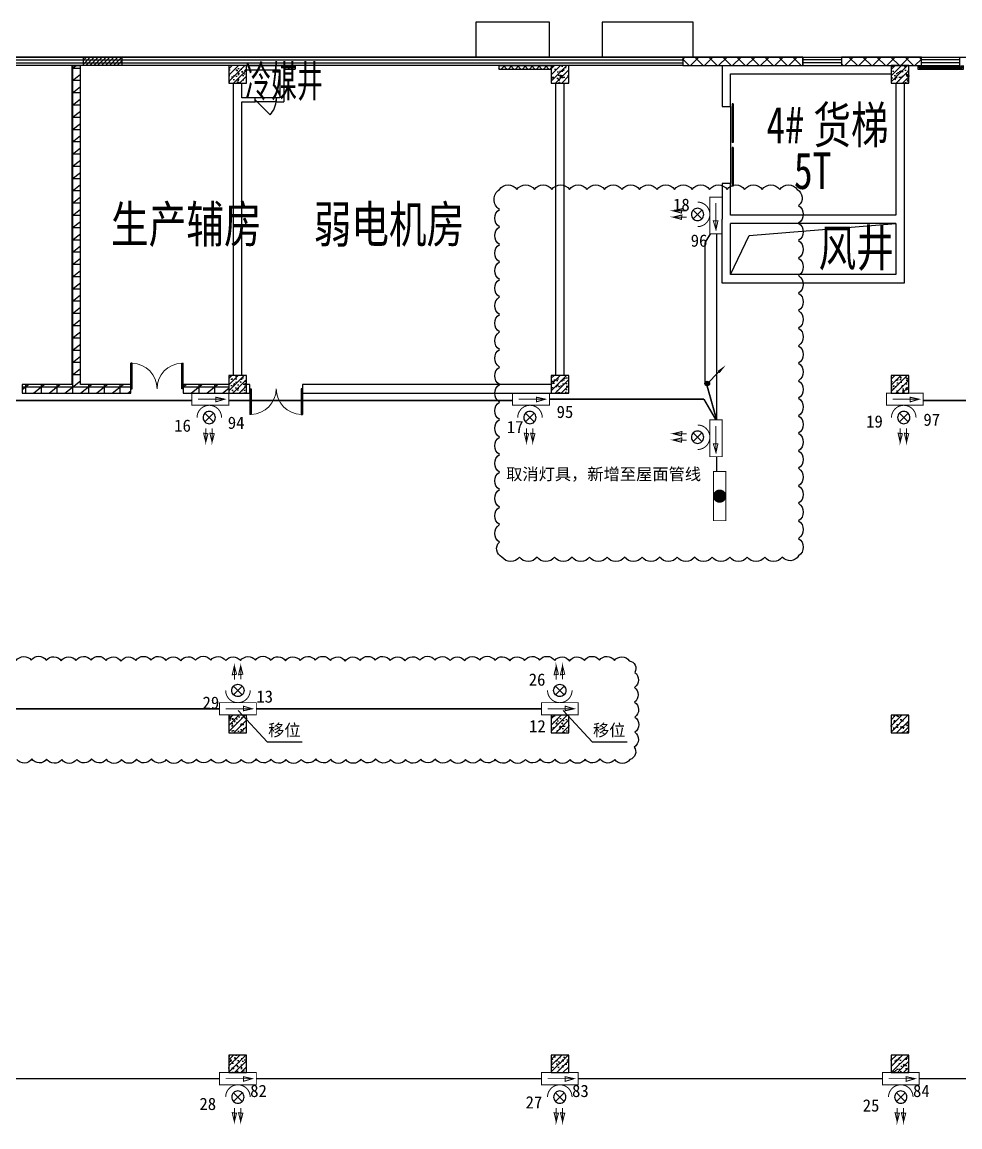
# Model space of a CAD drawing. Header units: millimetres. Extents: x -633009578 to 5705885, y -633235091 to 2571734.
# Drawn here: x 3129170 to 3155930, y 1961300 to 1992840 of the extents above; entities that cross this region are included whole.
import ezdxf

# ---------------------------------------------------------------- set-up
doc = ezdxf.new("R2010")
doc.units = ezdxf.units.MM
doc.header["$LTSCALE"] = 1000
doc.header["$MEASUREMENT"] = 0
doc.linetypes.add('__DASH', pattern=[0.35, 0.25, -0.1])
doc.layers.get('0').update_dxf_attribs({"color": 9})
for name, color, linetype in [('000000000000电气', 7, 'Continuous'), ('3T_WOOD', 21, 'Continuous'), ('A-COLUM(柱)', 255, 'Continuous'), ('A-DOOR(门）', 4, 'Continuous'), ('A-F-AREA(计算)', 5, 'Continuous'), ('A-FLOR(看线)', 8, 'Continuous'), ('A-HATH(填充)', 8, 'Continuous'), ('A-LM-RAIL(栏杆)', 167, 'Continuous'), ('A-OTHER(其它)', 192, 'Continuous'), ('A-TEXT(房间)', 243, 'Continuous'), ('A-WALL(墙)', 255, 'Continuous'), ('A-WINDOW（窗）', 4, 'Continuous'), ('WALL', 9, 'Continuous'), ('电-弱电平面-箭头', 3, 'Continuous'), ('电-强电平面-线缆', 3, 'Continuous'), ('设备-照明', 3, 'Continuous')]:
    doc.layers.add(name, color=color, linetype=linetype)
doc.styles.add('_TCH', font='simhei.ttf', dxfattribs={"width": 0.75, "bigfont": 'hztxt.shx'})
doc.styles.add('ELEC-DIM', font='simhei.ttf')
doc.styles.add('IDQSTYLE', font='simhei.ttf', dxfattribs={"width": 0.707, "bigfont": 'hztxt.shx'})
doc.styles.add('TXT', font='simhei.ttf', dxfattribs={"width": 0.8, "bigfont": 'hztxt.shx'})
doc.styles.add('宋体', font='simhei.ttf')
pattern_1 = [(0, (597621.4751960391, 677977.5160347573), (0, 350), []), (37.875, (598021.4751960391, 677977.5160347573), (-169.61527734408, 218.0766567528281), []), (90, (598021.4751960391, 677977.5160347573), (-450, 2.755455298081545e-14), [])]
pattern_2 = [(45, (597721.4751960391, 677977.5160347573), (-100.0001016555733, 100.0001016555733), []), (135, (597721.4751960391, 677977.5160347573), (-100.0001016555733, -100.0001016555733), [])]
pattern_3 = [(45, (597821.4751960391, 677977.5160347573), (-200.0002033111466, 200.0002033111467), []), (135, (597821.4751960391, 677977.5160347573), (-200.0002033111467, -200.0002033111466), [])]

# ---------------------------------------------------------------- blocks, each defined once
blk = doc.blocks.new('HC000078')
at = {"color": 0, "linetype": 'Continuous', "const_width": 0.2}
for points in [[(-3.750000000000028, 1.25), (3.75, 1.25), (3.75, -1.25), (-3.750000000000028, -1.25), (-3.750000000000028, 1.25)], [(2.5, 0), (-2.500000000000028, 0)]]:
    blk.add_lwpolyline(points, dxfattribs=at)
blk.add_lwpolyline([(2.917016710174721, 0), (1.120131515022848, 0.3984556212736834), (1.120131515022848, -0.539087017017323)], close=True, dxfattribs=at)
at = {"color": 0, "style": 'IDQSTYLE', "width": 0.7}
blk.add_attdef('PSFHATT', (5.75, -1.25), '', height=2.5, dxfattribs=at)
blk = doc.blocks.new('HC000064')
at = {"color": 0, "linetype": 'Continuous'}
for p, q in [((-0.8838834764831063, -0.8838834764831063), (0.8838834764831063, 0.8838834764831063)), ((-0.8838834764830494, 0.8838834764831063), (0.8838834764831631, -0.8838834764831063))]:
    blk.add_line(p, q, dxfattribs=at)
at = {"color": 0, "linetype": 'Continuous', "const_width": 0.2}
blk.add_lwpolyline([(5.710751695749348e-14, 2.499999999999886, 0.1989123673796647), (-1.767766952966326, 1.767766952966327, 0.1989123673796613), (-2.5, 1.951292859901378e-16, 0.1989123673796761), (-1.767766952966326, -1.76776695296644, 0.1989123673796782), (5.594010226827932e-14, -2.500000000000227)], format="xyb", dxfattribs=at)
for points in [[(2.226896073527712, 0.5659208660671311), (5.003498004369476, 0.5624686703930024), (3.296463286048663, 1.009912150058199), (3.185957433181557, 0.1260038671447887), (5.003498004369476, 0.5624686703930024)], [(2.224443767981995, -0.721123763554715), (5.001045698823816, -0.7245759592289005), (3.294010980502946, -0.2771324795636474), (3.18350512763584, -1.161040762477114), (5.001045698823816, -0.7245759592289005)]]:
    blk.add_lwpolyline(points, dxfattribs=at)
at = {"color": 0, "linetype": 'Continuous'}
for centre, radius, start, end in [((1.199040866595169e-14, -7.105427357601002e-14), 1.250000000000069, 135.0000000000036, 179.9999999999968), ((-2.259303855112194e-14, -1.740829702612245e-13), 1.250000000000117, 89.99999999999898, 134.9999999999991), ((-9.10937991704941e-14, -1.740829702612245e-13), 1.250000000000117, 45.00000000000085, 89.99999999999582), ((-1.252331571777177e-13, -7.088774012231625e-14), 1.250000000000068, 3.249254662582951e-12, 44.99999999999639), ((-2.284838984678572e-13, -5.684341886080801e-14), 1.250000000000172, 315.0000000000093, 2.605510395054555e-12), ((-2.264854970235319e-14, -5.695444116327053e-14), 1.250000000000034, 179.9999999999974, 225.0000000000007), ((-2.270406085358445e-14, -1.338928967697939e-13), 1.24999999999998, 224.9999999999983, 270.000000000001), ((-9.131584377541913e-14, 3.996802888650564e-15), 1.250000000000118, 270.0000000000042, 315.0000000000028)]:
    blk.add_arc(centre, radius, start, end, dxfattribs=at)
at = {"color": 0, "style": 'IDQSTYLE', "width": 0.7}
blk.add_attdef('PSFHATT', (7.003498004369476, -2.500000010000227), '', height=2.5, dxfattribs=at)
blk = doc.blocks.new('*X118')
at = {"color": 0, "linetype": 'Continuous'}
for p, q in [((279.6093350358959, 223.0407925409721), (280.9478239213746, 224.3792814264508)), ((279.6227829512929, 223.3370831688437), (280.6515332934888, 224.3658335110396)), ((279.6511091444202, 222.7997239370217), (281.1888925253249, 224.3375073179265)), ((279.7280550816477, 222.5938271617747), (281.3947893005719, 224.2605613806989)), ((279.7925730165214, 223.7897159465469), (280.1989005157282, 224.1960434457536)), ((279.8323224122641, 222.4152517799165), (281.5733646824301, 224.1562940500824)), ((279.960458729053, 222.2605453842307), (281.7280710781159, 224.0281577332937)), ((280.1113752959016, 222.1286192386046), (281.8599972237337, 223.8772411664368)), ((280.2858431100155, 222.020244340244), (281.9683721221114, 223.7027733523398)), ((280.4868434366447, 221.9384019543985), (282.0502145079389, 223.5017730256928)), ((280.7212278995912, 221.8899437048705), (282.0986727574656, 223.2673885627449)), ((281.0058032732674, 221.891676366072), (282.0969400962746, 222.9828131890793)), ((281.4082737989092, 222.0113041792392), (281.9773122830819, 222.5803426634118))]:
    blk.add_line(p, q, dxfattribs=at)
blk = doc.blocks.new('HC000083')
at = {"color": 0, "linetype": 'Continuous', "const_width": 0.2}
blk.add_lwpolyline([(-5, 1.25), (-5, -1.250000000000057), (5.000000000000057, -1.250000000000057), (5.000000000000057, 1.25), (-5, 1.25)], dxfattribs=at)
blk.add_lwpolyline([(-1.25, -6.89688106980167e-17, 0.1989123673796731), (-0.8838834764831631, -0.88388347648322, 0.1989123673796706), (5.611420480838656e-14, -1.250000000000057, 0.198912367379652), (0.8838834764832768, -0.88388347648322, 0.1989123673796278), (1.25, 0, 0.1989123673796504), (0.88388347648322, 0.8838834764830494, 0.1989123673796686), (5.680893445545904e-14, 1.25, 0.1989123673796706), (-0.883883476483163, 0.8838834764831632, 0.1989123673796553)], format="xyb", close=True, dxfattribs=at)
at = {"color": 0, "linetype": 'Continuous'}
blk.add_blockref('*X118', (-280.8559544658493, -223.1326619964974), dxfattribs=at)
at = {"color": 0, "style": 'IDQSTYLE', "width": 0.7}
blk.add_attdef('PSFHATT', (7.000000000000057, -1.250000010000057), '', height=2.5, dxfattribs=at)
blk = doc.blocks.new('*X130')
at = {"color": 0, "linetype": 'Continuous'}
for p, q in [((192.587376364835, 446.7215535232801), (193.8713933576327, 448.0055705160779)), ((192.6509968705344, 446.3609099602676), (194.2320369206452, 447.9419500103785)), ((192.6864539319484, 447.2448951591055), (193.3480517218074, 447.9064929489645)), ((192.7889704286661, 446.0746194496875), (194.5183274312254, 447.8039764522467)), ((192.9823694457329, 445.8437543980423), (194.7491924828706, 447.61057743518)), ((193.2275231399996, 445.664644023597), (194.9283028573159, 447.3654237409133)), ((193.5311577474, 445.5440145622856), (195.0489323186273, 447.0617891335129)), ((193.9202347052458, 445.5088274514194), (195.0841194294935, 446.6727121756671)), ((194.6075199946775, 445.7718486721392), (194.8210982087737, 445.9854268862354))]:
    blk.add_line(p, q, dxfattribs=at)
blk = doc.blocks.new('HC001441')
at = {"color": 0, "linetype": 'Continuous'}
blk.add_line((0, -0.05776119327242668), (3.105492900474815, 3.117216328523909), dxfattribs=at)
blk.add_lwpolyline([(3.105492900474815, 3.117216328523909, 0.8, 0, 0), (5.057392361378561, 5.003787405167827, 0, 0, 0)], format="xyseb", dxfattribs=at)
blk.add_circle((0, 0), 0.625, dxfattribs=at)
at = {"color": 0, "linetype": 'Continuous', "xscale": 0.5, "yscale": 0.5, "zscale": 0.5}
blk.add_blockref('*X130', (-96.91845018383279, -223.3780232566237), dxfattribs=at)
at = {"color": 0, "style": 'IDQSTYLE', "width": 0.7}
blk.add_attdef('PSFHATT', (7.057392361378561, -0.62500001), '', height=2.5, dxfattribs=at)
blk = doc.blocks.new('$DorLib2D$00000114')
at = {"color": 0}
blk.add_line((0.4999999999999964, 3.552713678800501e-15), (-0.2071067811864751, 0.7071067811864857), dxfattribs=at)
blk.add_arc((0.5000000000013856, -1.154631945610163e-12), 1.000000000001696, 135, 180, dxfattribs=at)
blk = doc.blocks.new('$DorLib2D$00000002')
for p, q in [((-0.5, -5.684341886080802e-17), (-0.5000000000000007, 0.4875)), ((-0.4750000000000007, 0.4875), (-0.5000000000000007, 0.4875)), ((-0.475, -2.842170943040401e-17), (-0.4750000000000007, 0.4875)), ((0.475, -2.842170943040401e-17), (0.4750000000000007, 0.4875)), ((0.4750000000000007, 0.4875), (0.5000000000000007, 0.4875)), ((0.5, -5.684341886080802e-17), (0.5000000000000007, 0.4875)), ((-0.5, -5.684341886080802e-17), (-0.475, -2.842170943040401e-17)), ((0.5, -5.684341886080802e-17), (0.475, -2.842170943040401e-17))]:
    blk.add_line(p, q)
at = {"lineweight": 13}
for centre, start, end in [((-0.4875, -4.263256414560601e-17), 0, 88.53071641864632), ((0.4875, -4.263256414560601e-17), 91.4692835813537, 180)]:
    blk.add_arc(centre, 0.4875, start, end, dxfattribs=at)
blk = doc.blocks.new('$DORLIB2D$00000127')
at = {"color": 0}
for points in [[(-0.5333333333328483, 0.7948983154366971), (-0.5333333333328483, 0.690405644187237)], [(-0.03333333333284827, 0.7948983154366971), (-0.5333333333328483, 0.7948983154366971)], [(-0.03333333333284827, 0.7948983154366971), (-0.03333333333284827, 0.690405644187237)], [(0.5333333333328483, 0.7948983154366971), (0.03333333333284827, 0.7948983154366971)], [(0.03333333333284827, 0.7948983154366971), (0.03333333333284827, 0.690405644187237)], [(0.5333333333328483, 0.7948983154366971), (0.5333333333328483, 0.690405644187237)], [(-0.03333333333284827, 0.690405644187237), (-0.5333333333328483, 0.690405644187237)], [(0.5333333333328483, 0.690405644187237), (0.03333333333284827, 0.690405644187237)], [(0.5, 0.4999999999999858), (-0.5, 0.4999999999999858)]]:
    blk.add_lwpolyline(points, dxfattribs=at)
blk = doc.blocks.new('_FZH')
h = blk.add_hatch()
h.set_pattern_fill('钢筋混凝土', color=256, scale=0.1, style=0)
h.set_pattern_definition([(45, (0, 0), (-0.1767766952966369, 0.1767766952966369), []), (50, (0, 0), (0.7172601826007535, -0.06275213498259512), [0.07500000000000001, -0.8250000000000001]), (355, (0, 0), (-0.138751333613, 0.7521921337000119), [0.06, -0.66]), (100.4514, (0.05977168000000001, -0.00522934), (0.5785093817140216, 0.6894395420609536), [0.06374019, -0.701142112]), (46.1842, (0, 0.2), (1.067241048625645, -0.1655190143290181), [0.1125, -1.2375]), (96.6356, (0.088936745, 0.186206693), (0.9346627055487033, 0.9741178709004418), [0.095610288, -1.051713]), (351.1842, (0, 0.2), (0.9346619451336272, 0.9741186009253247), [0.09000000000000001, -0.9900000000000001]), (21, (0.1, 0.15), (0.5969070521184617, -0.4026188906653388), [0.07500000000000001, -0.8250000000000001]), (326, (0.1, 0.15), (0.2433153319215824, 0.7251500450468529), [0.06, -0.66]), (71.4514, (0.149742233, 0.116448394), (0.84022262858149, 0.3225304967099524), [0.06374019, -0.701142112]), (37.50000000000001, (0, 0), (0.01215985531729062, 0.3328938538313115), [0, -0.652, 0, -0.67, 0, -0.6625000000000001]), (7.499999999999999, (0, 0), (0.2630695374421486, 0.3944117118823603), [0, -0.382, 0, -0.637, 0, -0.2525]), (-32.5, (-0.223, 0), (0.533822436172409, -0.02255487173437976), [0, -0.25, 0, -0.78, 0, -1.035]), (-42.5, (-0.323, 0), (0.5831861693423862, 0.1001049823323177), [0, -0.325, 0, -0.518, 0, -0.735])])
h.paths.add_polyline_path([(-0.5, -0.5), (0.5, -0.5), (0.5, 0.5), (-0.5, 0.5)])
blk.add_lwpolyline([(-0.5, -0.5), (0.5, -0.5), (0.5, 0.5), (-0.5, 0.5)], close=True)
blk = doc.blocks.new('$TCHSYS$WIN2D')
for p, q in [((-0.5, 0.5), (0.5, 0.5)), ((-0.5, 0.5), (-0.4999999999999999, -0.5)), ((0.5, 0.5), (0.4999999999999998, -0.5)), ((0.5, 0.1666666666666666), (-0.5, 0.1666666666666666)), ((0.5, -0.1666666666666667), (-0.5, -0.1666666666666667)), ((-0.4999999999999999, -0.5), (0.5, -0.5))]:
    blk.add_line(p, q)

msp = doc.modelspace()

# ---------------------------------------------------------------- hatches: boundary and pattern name
at = {"layer": '3T_WOOD'}
h = msp.add_hatch(dxfattribs=at)
h.set_pattern_fill('ANSI31', color=256, scale=50)
h.set_pattern_definition([(45, (1908179.395743424, 677977.51603476), (-56.1266007566822, 56.12660075668221), [])])
h.paths.add_polyline_path([(3130919.941630357, 1991839.596922406), (3132019.941630357, 1991839.596922406), (3132019.941630357, 1991599.596922406), (3130919.941630357, 1991599.596922406)])
at = {"layer": 'A-HATH(填充)'}
h = msp.add_hatch(dxfattribs=at)
h.set_pattern_fill('多孔材料', color=256, scale=100, style=0)
h.set_pattern_definition(pattern_3)
h.paths.add_polyline_path([(3148020.051299758, 1991599.596922429), (3151449.994032505, 1991599.596922429), (3151449.994032505, 1991839.59692243), (3148020.051299758, 1991839.59692243)])
h = msp.add_hatch(dxfattribs=at)
h.set_pattern_fill('多孔材料', color=256, scale=100, style=0)
h.set_pattern_definition(pattern_3)
h.paths.add_polyline_path([(3152549.994032505, 1991599.596922429), (3154829.994031997, 1991599.59692243), (3154829.994031997, 1991839.59692243), (3152549.994032505, 1991839.59692243)])
h = msp.add_hatch(dxfattribs=at)
h.set_pattern_fill('空心砖', color=256, scale=100, style=0)
h.set_pattern_definition(pattern_1)
h.paths.add_polyline_path([(3130719.994031762, 1982409.596922686), (3130839.994031773, 1982489.596922741), (3130839.994031748, 1991599.59692242), (3130599.994031748, 1991599.59692242), (3130599.994031765, 1982489.596922632)])
h = msp.add_hatch(dxfattribs=at)
h.set_pattern_fill('多孔材料', color=256, scale=50, style=0)
h.set_pattern_definition(pattern_2)
h.paths.add_polyline_path([(3136639.994031684, 1991499.59932526), (3136962.89524955, 1991499.59932526), (3136962.89524955, 1991599.59932526), (3136639.994031684, 1991599.59932526)])
h = msp.add_hatch(dxfattribs=at)
h.set_pattern_fill('多孔材料', color=256, scale=50, style=0)
h.set_pattern_definition(pattern_2)
h.paths.add_polyline_path([(3142769.994031256, 1991499.599325259), (3144269.994031765, 1991499.599325259), (3144269.994031765, 1991599.599325259), (3142769.994031256, 1991599.599325259)])
h = msp.add_hatch(dxfattribs=at)
h.set_pattern_fill('空心砖', color=256, scale=100, style=0)
h.set_pattern_definition(pattern_1)
h.paths.add_polyline_path([(3130599.994031765, 1982489.596922632), (3129169.994031997, 1982489.596922653), (3129169.994031996, 1982249.596922632), (3130719.994031748, 1982249.596922685), (3130719.994031762, 1982409.596922686)])
h = msp.add_hatch(dxfattribs=at)
h.set_pattern_fill('空心砖', color=256, scale=100, style=0)
h.set_pattern_definition(pattern_1)
h.paths.add_polyline_path([(3130719.994031748, 1982249.596922685), (3132269.994031488, 1982249.596922741), (3132269.994031488, 1982489.596922802), (3130839.994031773, 1982489.596922741), (3130719.994031762, 1982409.596922686)])
h = msp.add_hatch(dxfattribs=at)
h.set_pattern_fill('空心砖', color=256, scale=100, style=0)
h.set_pattern_definition(pattern_1)
h.paths.add_polyline_path([(3135069.994031749, 1982249.596922424), (3135069.994031749, 1982489.596922701), (3133769.994031996, 1982489.596922783), (3133769.994031997, 1982249.596922741)])

# ---------------------------------------------------------------- linework, layer by layer
at = {"layer": '3T_WOOD'}
msp.add_lwpolyline([(3130919.941630357, 1991839.596922406), (3132019.941630357, 1991839.596922406), (3132019.941630357, 1991599.596922406), (3130919.941630357, 1991599.596922406)], close=True, dxfattribs=at)
at = {"layer": 'A-DOOR(门）'}
for p, q in [((3136419.994031525, 1990679.596918699), (3135819.994031525, 1990679.596918707)), ((3136419.994031523, 1990559.596918699), (3135819.994031523, 1990559.596918707))]:
    msp.add_line(p, q, dxfattribs=at)
at = {"layer": 'A-F-AREA(计算)'}
msp.add_lwpolyline([(3029879.971570265, 1991839.59697076), (3164159.971570265, 1991839.59697076), (3164159.971570265, 1855759.59697076), (3029879.971570265, 1855759.59697076)], close=True, dxfattribs=at)
at = {"layer": 'A-FLOR(看线)'}
for points in [[(3144219.993668029, 1991839.596588874), (3144219.994162111, 1992839.596588863), (3142119.993173769, 1992839.596588874), (3142119.99366785, 1991839.596588874)], [(3148320.051052209, 1991839.596922348), (3148320.051546291, 1992839.596922336), (3145720.051052209, 1992839.596922348), (3145720.051546291, 1991839.596922348)], [(3154729.99402725, 1991599.596922354), (3154729.99402725, 1991499.596922354), (3156029.994027288, 1991499.596922354), (3156029.994027288, 1991599.596922335)]]:
    msp.add_lwpolyline(points, dxfattribs=at)
at = {"layer": 'A-LM-RAIL(栏杆)'}
for points in [[(3154764.99402725, 1991599.596922354), (3154764.99402725, 1991534.596922354), (3155994.994027288, 1991534.596922354), (3155994.994027288, 1991599.596922335)], [(3154794.99402725, 1991599.596922354), (3154794.99402725, 1991564.596922354), (3155964.994027288, 1991564.596922354), (3155964.994027288, 1991599.596922335)]]:
    msp.add_lwpolyline(points, dxfattribs=at)
at = {"layer": 'A-OTHER(其它)'}
msp.add_lwpolyline([(3149384.893123433, 1985629.599334085), (3149913.840910224, 1986743.417896464), (3154099.994031989, 1987089.599334073)], dxfattribs=at)
at = {"layer": 'A-WALL(墙)'}
for p, q in [((3130599.994031765, 1982489.596922632), (3130599.994031748, 1991599.59692242)), ((3130599.994031748, 1991599.59692242), (3130839.994031748, 1991599.59692242)), ((3130839.994031773, 1982489.596922741), (3130839.994031748, 1991599.59692242)), ((3135569.994031024, 1991599.596919487), (3136639.994031765, 1991599.596926248)), ((3135569.994031765, 1991479.596919487), (3136519.994031543, 1991479.596925478)), ((3136519.994031543, 1991479.596925478), (3136519.994031543, 1990679.596918551)), ((3136639.994031684, 1991599.59932526), (3136962.89524955, 1991599.59932526)), ((3136639.994031684, 1991599.59932526), (3136639.994031684, 1991499.59932526)), ((3136639.994031765, 1991599.596926248), (3136639.994031765, 1990559.596918526)), ((3136639.994031684, 1991499.59932526), (3136962.89524955, 1991499.59932526)), ((3136962.89524955, 1991599.59932526), (3136962.89524955, 1991499.59932526)), ((3142769.994031256, 1991599.599325259), (3144269.994031765, 1991599.599325259)), ((3142769.994031256, 1991599.599325259), (3142769.994031256, 1991499.599325259)), ((3142769.994031256, 1991499.599325259), (3144269.994031765, 1991499.599325259)), ((3144519.994031765, 1991479.596926544), (3144519.994031765, 1991479.596926544)), ((3149144.893123407, 1991599.596922343), (3153969.994031976, 1991599.596922242)), ((3149144.893123407, 1991599.596922343), (3149144.893123525, 1990429.599334013)), ((3144519.994031765, 1991339.596924485), (3144519.994031765, 1991339.596924485)), ((3144519.994031765, 1991199.596922426), (3144519.994031765, 1991199.596922426)), ((3149384.893123411, 1991359.596922289), (3153969.994031976, 1991359.596922321)), ((3149384.893123351, 1990429.599334013), (3149384.893123411, 1991359.596922289)), ((3135199.994031765, 1990679.596918714), (3135199.994031285, 1991099.596922453)), ((3135439.994031449, 1990679.596918566), (3135439.994031056, 1991099.596922453)), ((3144399.994031757, 1982749.596922453), (3144399.994031774, 1991099.596922453)), ((3144639.994031757, 1982749.596922453), (3144639.994031775, 1991099.596922453)), ((3154099.994031715, 1991099.596922453), (3154099.994031786, 1987329.599334103)), ((3154339.994031795, 1991099.596922453), (3154339.994031744, 1987209.59933408)), ((3135199.994031814, 1982749.596922453), (3135199.994031765, 1990679.596918714)), ((3135819.994032023, 1990679.596918506), (3135439.994031449, 1990679.596918566)), ((3135439.994031804, 1990559.596918542), (3135819.994032023, 1990559.596918734)), ((3135439.994031758, 1982749.596922453), (3135439.994031804, 1990559.596918542)), ((3135819.994032023, 1990559.596918734), (3135819.994032023, 1990679.596918506)), ((3136519.994031543, 1990679.596918551), (3136419.994031006, 1990679.596918497)), ((3136419.994031006, 1990679.596918497), (3136419.994031006, 1990559.596918726)), ((3136419.994031006, 1990559.596918726), (3136639.994031765, 1990559.596918526)), ((3149144.893123525, 1990429.599334013), (3149384.893123351, 1990429.599334013)), ((3149384.893123351, 1988229.599334013), (3149144.893123544, 1988229.599334013)), ((3149144.893123544, 1988229.599334013), (3149144.893123445, 1987209.59933408)), ((3149384.893123411, 1987329.599334103), (3149384.893123351, 1988229.599334013)), ((3149144.893123654, 1985389.599334129), (3149144.893123445, 1987209.59933408)), ((3154099.994031786, 1987329.599334103), (3149384.893123411, 1987329.599334103)), ((3149384.893123367, 1985629.599334085), (3149384.893123367, 1987089.599334147)), ((3154099.994031773, 1987089.599334147), (3149384.893123367, 1987089.599334147)), ((3154099.994031773, 1987089.599334147), (3154099.99403177, 1985629.599334085)), ((3154339.994031744, 1987209.59933408), (3154339.99403177, 1985389.599334129)), ((3154099.99403177, 1985629.599334085), (3149384.893123367, 1985629.599334085)), ((3154339.99403177, 1985389.599334129), (3149144.893123654, 1985389.599334129)), ((3130599.994031765, 1982489.596922632), (3129169.994031997, 1982489.596922653)), ((3129169.994031997, 1982489.596922653), (3129169.994031996, 1982249.596922632)), ((3132269.994031488, 1982489.596922802), (3130839.994031773, 1982489.596922741)), ((3132269.994031488, 1982249.596922741), (3132269.994031488, 1982489.596922802)), ((3135069.994031, 1982489.596922772), (3133769.994031996, 1982489.596922783)), ((3133769.994031996, 1982489.596922783), (3133769.994031997, 1982249.596922741)), ((3135669.994031488, 1982489.596922421), (3135569.994031, 1982489.596922257)), ((3135669.994031488, 1982249.596922421), (3135669.994031488, 1982489.596922421)), ((3144269.994031, 1982489.596922408), (3137169.994031488, 1982489.596922421)), ((3137169.994031488, 1982489.596922421), (3137169.994031488, 1982249.596922421)), ((3129169.994031996, 1982249.596922632), (3130719.994031748, 1982249.596922685)), ((3130719.994031748, 1982249.596922685), (3132269.994031488, 1982249.596922741)), ((3133769.994031997, 1982249.596922741), (3135069.994031, 1982249.596922877)), ((3135569.994031, 1982249.596922079), (3135669.994031488, 1982249.596922421)), ((3137169.994031488, 1982249.596922421), (3144269.994031, 1982249.596922416))]:
    msp.add_line(p, q, dxfattribs=at)
at = {"layer": 'WALL'}
for p, q in [((3151449.994032505, 1991839.59692243), (3148020.051299758, 1991839.59692243)), ((3148020.051299758, 1991839.59692243), (3148020.051299758, 1991599.596922429)), ((3151449.994032505, 1991599.596922429), (3151449.994032505, 1991839.59692243)), ((3154829.994031997, 1991839.59692243), (3152549.994032505, 1991839.59692243)), ((3152549.994032505, 1991839.59692243), (3152549.994032505, 1991599.596922429)), ((3154829.994031997, 1991599.59692243), (3154829.994031997, 1991839.59692243)), ((3148020.051299758, 1991599.596922429), (3151449.994032505, 1991599.596922429)), ((3152549.994032505, 1991599.596922429), (3154829.994031997, 1991599.59692243))]:
    msp.add_line(p, q, dxfattribs=at)
at = {"layer": '电-强电平面-线缆', "color": 6, "linetype": 'ByBlock', "const_width": 45}
for points in [[(3148657.709252515, 1986543.992540343), (3148812.349203127, 1986796.043460314)], [(3148657.709252515, 1982543.816747216), (3148657.709252515, 1986543.992540343)]]:
    msp.add_lwpolyline(points, dxfattribs=at)
at = {"layer": '电-强电平面-线缆', "color": 1, "linetype": 'Continuous', "const_width": 45}
for points in [[(3148989, 1981483.543460314), (3148989, 1986796.043460314)], [(3126198.556539687, 1982039.01603476), (3134016.356539687, 1982039.01603476)], [(3135066.556539687, 1982039.01603476), (3143166.856539687, 1982039.01603476)], [(3144216.956539687, 1982074.596922427), (3148626, 1982074.596922427)], [(3148626, 1982074.596922427), (3148969.893123452, 1981483.543460314)], [(3154882.556539687, 1982039.01603476), (3160228.356539687, 1982039.01603476)], [(3126660.985129506, 1962676.898109825), (3134803.394031764, 1962676.898109825)], [(3135853.594031765, 1962676.898109825), (3143987.894031764, 1962676.898109825)], [(3145038.094031765, 1962676.898109825), (3153717.894031764, 1962676.898109825)], [(3154768.094031765, 1962676.898109825), (3162091.974234583, 1962676.898109825)]]:
    msp.add_lwpolyline(points, dxfattribs=at)
at = {"layer": '电-强电平面-线缆', "color": 8, "linetype": '__DASH', "const_width": 45}
msp.add_lwpolyline([(3148989, 1981483.543460314), (3148715.601394964, 1982457.592592654)], dxfattribs=at)
at = {"layer": '电-强电平面-线缆', "color": 8, "linetype": 'Continuous', "const_width": 45}
msp.add_lwpolyline([(3148989, 1980006.604256576), (3148989, 1980433.543460314)], dxfattribs=at)
at = {"layer": '电-强电平面-线缆', "color": 6, "linetype": 'Continuous', "const_width": 45}
for points in [[(3126660.985129506, 1973235.501165924), (3134803.394031764, 1973235.501165924)], [(3135853.594031765, 1973235.501165924), (3143987.994031765, 1973235.501165924)]]:
    msp.add_lwpolyline(points, dxfattribs=at)
at = {"layer": '设备-照明', "color": 6}
for p, q in [((3135335.323136978, 1973186.547187258), (3136163.959150129, 1972291.750816429)), ((3144605.786194379, 1973186.547187258), (3145434.42220753, 1972291.750816429)), ((3136163.959150129, 1972291.750816429), (3137160.794593167, 1972291.750816429)), ((3145434.42220753, 1972291.750816429), (3146431.257650568, 1972291.750816429))]:
    msp.add_line(p, q, dxfattribs=at)
msp.add_lwpolyline([(3142788.140960058, 1988061.123621119, -0.5206), (3143288.140960058, 1988061.123621119, -0.5206), (3143788.140960058, 1988061.123621119, -0.5206), (3144288.140960058, 1988061.123621119, -0.5206), (3144788.140960058, 1988061.123621119, -0.5206), (3145288.140960058, 1988061.123621119, -0.5206), (3145788.140960058, 1988061.123621119, -0.5206), (3146288.140960058, 1988061.123621119, -0.5206), (3146788.140960058, 1988061.123621119, -0.5206), (3147288.140960058, 1988061.123621119, -0.5206), (3147788.140960058, 1988061.123621119, -0.5206), (3148288.140960058, 1988061.123621119, -0.5206), (3148788.140960058, 1988061.123621119, -0.5206), (3149288.140960058, 1988061.123621119, -0.5206), (3149788.140960058, 1988061.123621119, -0.5206), (3150288.140960058, 1988061.123621119, -0.5206), (3150788.140960058, 1988061.123621119, -0.5206), (3151288.140960058, 1988061.123621119, -0.5206), (3151328.801606557, 1987601.784267619, -0.5206), (3151328.801606557, 1987101.784267619, -0.5206), (3151328.801606557, 1986601.784267619, -0.5206), (3151328.801606557, 1986101.784267619, -0.5206), (3151328.801606557, 1985601.784267619, -0.5206), (3151328.801606557, 1985101.784267619, -0.5206), (3151328.801606557, 1984601.784267619, -0.5206), (3151328.801606557, 1984101.784267619, -0.5206), (3151328.801606557, 1983601.784267619, -0.5206), (3151328.801606557, 1983101.784267619, -0.5206), (3151328.801606557, 1982601.784267619, -0.5206), (3151328.801606557, 1982101.784267619, -0.5206), (3151328.801606557, 1981601.784267619, -0.5206), (3151328.801606557, 1981101.784267619, -0.5206), (3151328.801606557, 1980601.784267619, -0.5206), (3151328.801606557, 1980101.784267619, -0.5206), (3151328.801606557, 1979601.784267619, -0.5206), (3151328.801606557, 1979101.784267619, -0.5206), (3151328.801606557, 1978601.784267619, -0.5206), (3151328.801606557, 1978101.784267619, -0.5206), (3151328.801606557, 1977601.784267619, -0.5206), (3150862.837458456, 1977567.74841572, -0.5206), (3150362.837458456, 1977567.74841572, -0.5206), (3149862.837458456, 1977567.74841572, -0.5206), (3149362.837458456, 1977567.74841572, -0.5206), (3148862.837458456, 1977567.74841572, -0.5206), (3148362.837458456, 1977567.74841572, -0.5206), (3147862.837458456, 1977567.74841572, -0.5206), (3147362.837458456, 1977567.74841572, -0.5206), (3146862.837458456, 1977567.74841572, -0.5206), (3146362.837458456, 1977567.74841572, -0.5206), (3145862.837458456, 1977567.74841572, -0.5206), (3145362.837458456, 1977567.74841572, -0.5206), (3144862.837458456, 1977567.74841572, -0.5206), (3144362.837458456, 1977567.74841572, -0.5206), (3143862.837458456, 1977567.74841572, -0.5206), (3143362.837458456, 1977567.74841572, -0.5206), (3142862.837458456, 1977567.74841572, -0.5206), (3142788.140960058, 1977993.051917322, -0.5206), (3142788.140960058, 1978493.051917322, -0.5206), (3142788.140960058, 1978993.051917322, -0.5206), (3142788.140960058, 1979493.051917322, -0.5206), (3142788.140960058, 1979993.051917322, -0.5206), (3142788.140960058, 1980493.051917322, -0.5206), (3142788.140960058, 1980993.051917322, -0.5206), (3142788.140960058, 1981493.051917322, -0.5206), (3142788.140960058, 1981993.051917322, -0.5206), (3142788.140960058, 1982493.051917322, -0.5206), (3142788.140960058, 1982993.051917322, -0.5206), (3142788.140960058, 1983493.051917322, -0.5206), (3142788.140960058, 1983993.051917322, -0.5206), (3142788.140960058, 1984493.051917322, -0.5206), (3142788.140960058, 1984993.051917322, -0.5206), (3142788.140960058, 1985493.051917322, -0.5206), (3142788.140960058, 1985993.051917322, -0.5206), (3142788.140960058, 1986493.051917322, -0.5206), (3142788.140960058, 1986993.051917322, -0.5206), (3142788.140960058, 1987493.051917322, -0.5206), (3142788.140960058, 1988061.123621119, -0.5206)], format="xyb", close=True, dxfattribs=at)
msp.add_lwpolyline([(3129001.603984644, 1974609.795165111, -0.5206), (3129429.435490699, 1974623.237551903, -0.5206), (3129860.28386805, 1974621.322321691, -0.5206), (3130286.238900713, 1974604.540582465, -0.5206), (3130707.849634648, 1974614.464770768, -0.5206), (3131137.167933805, 1974624.248830583, -0.5206), (3131567.520332382, 1974618.415958855, -0.5206), (3131991.123794478, 1974598.461834744, -0.5206), (3132414.639699135, 1974618.299922032, -0.5206), (3132844.966207214, 1974624.26594246, -0.5206), (3133274.327162468, 1974614.610643474, -0.5206), (3133695.982204693, 1974604.342530749, -0.5206), (3134121.863338884, 1974621.238014907, -0.5206), (3134552.703013965, 1974623.288608203, -0.5206), (3134980.593245409, 1974609.968492514, -0.5206), (3135401.578509437, 1974609.773436214, -0.5206), (3135829.402637105, 1974623.231088738, -0.5206), (3136260.252060468, 1974621.332781559, -0.5206), (3136686.21629532, 1974604.565283221, -0.5206), (3137107.821596858, 1974614.446467395, -0.5206), (3137537.134524283, 1974624.246609116, -0.5206), (3137967.490118078, 1974618.430388926, -0.5206), (3138391.104523018, 1974598.48921616, -0.5206), (3138814.609556443, 1974618.285342964, -0.5206), (3139244.93278713, 1974624.267998952, -0.5206), (3139674.299034652, 1974614.628808196, -0.5206), (3140095.959721528, 1974604.317718687, -0.5206), (3140521.831583332, 1974621.227398126, -0.5206), (3140952.670128862, 1974623.294909084, -0.5206), (3141380.567663233, 1974609.99009537, -0.5206), (3141801.553046154, 1974609.751693346, -0.5206), (3142229.369787062, 1974623.224607552, -0.5206), (3142660.220247152, 1974621.343223976, -0.5206), (3143086.19367638, 1974604.589971572, -0.5206), (3143507.793569112, 1974614.428148645, -0.5206), (3143937.101115983, 1974624.244369321, -0.5206), (3144367.459895862, 1974618.44480242, -0.5206), (3144791.08523654, 1974598.516587, -0.5206), (3145214.579421754, 1974618.270747361, -0.5206), (3145644.899365923, 1974624.270037109, -0.5206), (3146074.270896876, 1974614.646957485, -0.5206), (3146495.937251977, 1974604.292894295, -0.5206), (3146654.923352335, 1974274.834662323, -0.5206), (3146641.137875264, 1973847.171489803, -0.5206), (3146642.266539364, 1973426.178405102, -0.5206), (3146655.256180112, 1972998.132732973, -0.5206), (3146652.841334884, 1972567.319440151, -0.5206), (3146635.641224169, 1972141.639746162, -0.5206), (3146514.913843707, 1971787.022817085, -0.5206), (3146084.151070147, 1971790.013177396, -0.5206), (3145658.797352728, 1971807.690267231, -0.5206), (3145236.792638762, 1971795.037129112, -0.5206), (3144807.150825009, 1971786.281938115, -0.5206), (3144377.020414292, 1971793.170250097, -0.5206), (3143954.074051445, 1971810.666065288, -0.5206), (3143529.872900354, 1971791.441217361, -0.5206), (3143099.356702448, 1971786.536917475, -0.5206), (3142670.350495451, 1971797.21073814, -0.5206), (3142249.006007117, 1971804.739153137, -0.5206), (3141822.551148919, 1971788.756945225, -0.5206), (3141391.658705227, 1971787.783592948, -0.5206), (3140964.250191621, 1971802.068685664, -0.5206), (3140543.223625975, 1971799.506808605, -0.5206), (3140114.946902798, 1971787.028130056, -0.5206), (3139684.18249342, 1971790.001614134, -0.5206), (3139258.819082552, 1971807.664792815, -0.5206), (3138836.821298084, 1971795.054443106, -0.5206), (3138407.184291697, 1971786.282992576, -0.5206), (3137977.050106736, 1971793.154774638, -0.5206), (3137554.094134474, 1971810.692857135, -0.5206), (3137129.903533355, 1971791.454735879, -0.5206), (3136699.390030433, 1971786.533696213, -0.5206), (3136270.377972377, 1971797.191603102, -0.5206), (3135849.029342283, 1971804.763165657, -0.5206), (3135422.583255556, 1971788.766447595, -0.5206), (3134991.691350471, 1971787.776148546, -0.5206), (3134564.275004501, 1971802.046203401, -0.5206), (3134143.249832361, 1971799.527649825, -0.5206), (3133714.979958969, 1971787.033461163, -0.5206), (3133284.213923031, 1971789.990068111, -0.5206), (3132858.840826347, 1971807.639330323, -0.5206), (3132436.849947904, 1971795.071772819, -0.5206), (3132007.217757802, 1971786.284065396, -0.5206), (3131577.079807667, 1971793.13931547, -0.5206), (3131154.114202804, 1971810.719659994, -0.5206), (3130729.934158937, 1971791.468271199, -0.5206), (3130299.423360181, 1971786.530493234, -0.5206), (3129870.405459795, 1971797.172483139, -0.5206), (3129449.052664273, 1971804.787190975, -0.5206), (3129022.615356975, 1971788.775967575, -0.5206)], format="xyb", dxfattribs=at)

# ---------------------------------------------------------------- block references
at = {"layer": 'A-COLUM(柱)', "xscale": 500, "yscale": 500, "zscale": 500}
for p in [(3135319.994031765, 1991349.596922424), (3144519.994031765, 1991349.596922426), (3154219.994031765, 1991349.596922426), (3135319.994031749, 1982499.596922424), (3144519.994031765, 1982499.596922424), (3154219.994031765, 1982499.596922426), (3135319.994031749, 1972799.596922424), (3144519.994031749, 1972799.596922424), (3154219.994031749, 1972799.596922424), (3135319.994031749, 1963099.596922424), (3144519.994031749, 1963099.596922424), (3154219.994031749, 1963099.596922424)]:
    msp.add_blockref('_FZH', p, dxfattribs=at)
at = {"layer": 'A-DOOR(门）'}
for name, p, xscale, yscale, zscale, rotation in [('$DorLib2D$00000114', (3136119.994031524, 1990619.596918703), 600, 600, 600, 179.9999999992107), ('$DORLIB2D$00000127', (3149264.893123445, 1989329.599334177), -2200, 240, 2200, 270)]:
    msp.add_blockref(name, p, dxfattribs=dict(at, xscale=xscale, yscale=yscale, zscale=zscale, rotation=rotation))
at = {"layer": 'A-DOOR(门）', "xscale": 1500, "yscale": 1500, "zscale": 1500}
msp.add_blockref('$DorLib2D$00000002', (3133019.994031702, 1982369.596922685), dxfattribs=at)
at = {"layer": 'A-DOOR(门）', "extrusion": (0, 0, -1), "xscale": -1500, "yscale": 1500, "zscale": 1500, "rotation": 180}
msp.add_blockref('$DorLib2D$00000002', (-3136419.994031494, 1982369.596922409), dxfattribs=at)
at = {"layer": 'A-WINDOW（窗）', "extrusion": (0, 0, -1), "xscale": 50000.05726785376, "yscale": 240, "zscale": 50000.05726785376}
msp.add_blockref('$TCHSYS$WIN2D', (-3123020.022665692, 1991719.596922425), dxfattribs=at)
at = {"layer": 'A-WINDOW（窗）', "xscale": 1100, "yscale": 240, "zscale": 1100}
msp.add_blockref('$TCHSYS$WIN2D', (3151999.994032558, 1991719.596922426), dxfattribs=at)
at = {"layer": 'A-WINDOW（窗）', "xscale": -1100, "yscale": 240, "zscale": 1100, "rotation": 180}
msp.add_blockref('$TCHSYS$WIN2D', (3155379.99403182, 1991719.596922426), dxfattribs=at)
at = {"layer": '电-弱电平面-箭头', "color": 4, "xscale": 105, "yscale": 105, "zscale": 105}
msp.add_blockref('HC001441', (3148719.969186114, 1982523.072078185), dxfattribs=at)
at = {"layer": '设备-照明', "xscale": 140, "yscale": 140, "zscale": 140}
for name, p, rotation in [('HC000064', (3148444.893123452, 1987350.543460314), 180), ('HC000078', (3148969.893123452, 1987321.043460314), 270), ('HC000064', (3134511.956539687, 1981549.596922427), 270), ('HC000064', (3143662.456539687, 1981549.596922427), 270), ('HC000064', (3154327.956539687, 1981549.596922427), 270), ('HC000064', (3135328.494031765, 1962151.898109825), 270.0000000000001), ('HC000064', (3144512.994031765, 1962151.898109825), 270.0000000000001), ('HC000064', (3154242.994031765, 1962151.898109825), 270.0000000000001)]:
    msp.add_blockref(name, p, dxfattribs=dict(at, rotation=rotation))
for p in [(3134541.456539687, 1982074.596922427), (3143691.956539687, 1982074.596922427), (3154357.456539687, 1982074.596922427), (3135328.494031765, 1962676.898109825), (3144512.994031765, 1962676.898109825), (3154242.994031765, 1962676.898109825)]:
    msp.add_blockref('HC000078', p, dxfattribs=at)
at = {"layer": '设备-照明', "color": 8, "xscale": 140, "yscale": 140, "zscale": 140}
for name, p, rotation in [('HC000064', (3148444.893123452, 1980988.043460314), 180), ('HC000078', (3148969.893123452, 1980958.543460314), 270), ('HC000083', (3149074.51603476, 1979306.604256576), 270)]:
    msp.add_blockref(name, p, dxfattribs=dict(at, rotation=rotation))
at = {"layer": '设备-照明', "color": 6, "xscale": -140, "yscale": 140, "zscale": 140}
for name, p, rotation in [('HC000064', (3135328.494031765, 1973760.501165924), 269.9999999999999), ('HC000064', (3144512.994031765, 1973760.501165924), 269.9999999999999), ('HC000078', (3135328.494031765, 1973235.501165924), 180), ('HC000078', (3144512.994031765, 1973235.501165924), 180)]:
    msp.add_blockref(name, p, dxfattribs=dict(at, rotation=rotation))

# ---------------------------------------------------------------- texts
at = {"layer": '000000000000电气', "color": 4, "lineweight": 35, "style": '宋体'}
for s, p in [('18', (3147744.746725617, 1987451.984094606)), ('16', (3133510.845061018, 1981144.938439358)), ('17', (3143000.504190881, 1981105.815144405)), ('19', (3153254.86007335, 1981263.399411987)), ('26', (3143626.763201272, 1973894.897877368)), ('29', (3134319.115347831, 1973235.501165924)), ('28', (3134230.04694732, 1961781.595407818)), ('27', (3143537.694800761, 1961826.129608074)), ('25', (3153157.082055991, 1961737.061207562))]:
    msp.add_text(s, height=350, dxfattribs=at).set_placement(p)
at = {"layer": '000000000000电气', "lineweight": 35, "style": '宋体'}
for s, p in [('96', (3148248.737809694, 1986427.279019249)), ('95', (3144422.613804896, 1981538.06003372)), ('97', (3154888.787067819, 1981314.752829895)), ('94', (3135039.257811021, 1981226.32063193)), ('82', (3135678.494031765, 1962151.898109825)), ('83', (3144862.994031765, 1962151.898109825)), ('84', (3154592.994031765, 1962151.898109825))]:
    msp.add_text(s, height=350, dxfattribs=at).set_placement(p)
at = {"layer": '000000000000电气', "color": 2, "lineweight": 35, "style": '宋体'}
for s, p in [('13', (3135853.494031765, 1973410.501165924)), ('12', (3143635.64971406, 1972565.151377981))]:
    msp.add_text(s, height=350, dxfattribs=at).set_placement(p)
at = {"layer": 'A-TEXT(房间)'}
for s, height, style, width, p in [('冷媒井', 900, 'TXT', 0.6, (3135538.472467058, 1990699.59691868)), ('货梯', 1050, '_TCH', 0.75, (3151747.280052014, 1989374.962981774)), ('4#', 1050, '_TCH', 0.75, (3150408.530052014, 1989374.962981774)), ('5T', 1050, '_TCH', 0.75, (3151192.788491176, 1988074.698688006)), ('生产辅房', 1050, '_TCH', 0.75, (3131707.017599429, 1986542.450864474)), ('弱电机房', 1050, '_TCH', 0.75, (3137489.604031266, 1986542.450864474)), ('风井', 1050, '_TCH', 0.75, (3151897.59543188, 1985867.144434144))]:
    msp.add_text(s, height=height, dxfattribs=dict(at, style=style, width=width)).set_placement(p)
at = {"layer": '设备-照明', "color": 6, "style": 'ELEC-DIM'}
for s, p in [('取消灯具，新增至屋面管线', (3142981.465596859, 1979765.778759239)), ('移位', (3136188.755505943, 1972456.197390758)), ('移位', (3145459.218563345, 1972456.197390758))]:
    msp.add_text(s, height=339.8734177215189, dxfattribs=at).set_placement(p)

doc.saveas('drawing.dxf')
